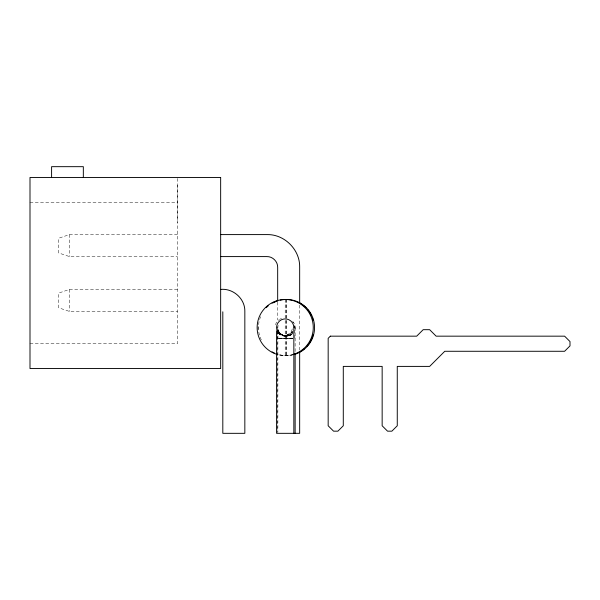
<?xml version="1.0" encoding="UTF-8"?>
<svg xmlns="http://www.w3.org/2000/svg" width="600" height="600" viewBox="0 0 600 600"><rect width="100%" height="100%" fill="white"/><g stroke="black" fill="none" stroke-linecap="round" stroke-linejoin="round"><path stroke-width="0.45" stroke-dasharray="3 2.25" d="M294.847 325.298L294.847 329.767A8.64 8.64 0 0 0 293.115 321.975M285.202 336.165C288.532 336.322 291.847 334.763 293.55 331.845M294.847 338.31L294.728 326.115M287.445 335.873L291.315 333.638L292.688 331.845A8.64 8.64 0 0 1 277.725 331.845C279.428 334.763 282.743 336.322 286.072 336.165M177.472 234.577L69.51 234.577L58.718 238.208L58.718 252.968L69.51 256.597L177.472 256.597M177.472 289.418L69.51 289.418L58.718 293.055L58.718 307.808L69.51 311.445L177.472 311.445M30 202.298L177.472 202.298M292.688 338.19L277.433 338.19A8.64 0.562 -0.1 0 0 282.765 338.707A8.64 0.562 -0.1 0 0 292.185 338.565M30 343.725L177.472 343.725L177.472 177.465M283.837 335.873L279.96 333.638L278.017 330.457A8.64 8.64 0 0 0 292.178 333.638M281.093 334.395L282.097 334.957L278.873 331.875L277.965 329.812M280.665 334.395L281.663 334.957L278.438 331.875L277.53 329.812M279.803 334.395L280.8 334.957L277.575 331.875M292.612 321.42L293.528 322.612M277.793 330.69L277.868 338.19A8.64 0.562 -0.1 0 0 283.192 338.707A8.64 0.562 -0.1 0 0 292.612 338.565M299.663 305.175L299.663 350.077M295.14 327.532L295.14 352.298M286.5 299.46L286.5 355.597M286.072 299.46L286.072 355.597M285.202 299.46L285.202 355.597M277.868 327.9L277.868 327.532A8.64 8.64 0 0 1 278.16 325.298M277.868 330.69L277.868 432.397M277.673 302.197L277.673 319.995M277.673 326.55L277.673 432.39M177.255 185.22L177.255 222.638M69.51 234.577L69.51 256.597M69.51 289.418L69.51 311.445M292.47 354.645A28.072 28.072 0 0 1 277.942 354.645M292.335 328.86A8.64 8.633 0 0 1 277.98 333.06M275.55 324.772A8.64 8.633 0 0 1 278.835 319.86M279.457 319.44A8.64 8.633 0 0 1 281.52 318.532M292.695 338.452A8.64 0.562 -0.1 0 1 285.21 338.745A8.64 0.562 -0.1 0 1 277.718 338.475M293.767 354.645A28.072 28.072 0 0 1 277.485 354.112M261.33 339.952A28.072 28.072 0 0 1 261.33 315.105M292.425 331.605A8.64 8.633 0 0 1 276.952 329.243M293.332 354.645A28.072 28.072 0 0 1 278.805 354.645M258.06 329.355A28.072 28.072 0 0 1 258.06 325.702M292.388 330.96A8.64 8.633 0 0 1 277.433 331.305M292.612 333.638C288.233 338.288 279.623 335.978 278.16 329.767A8.64 8.64 0 0 0 292.612 333.638"/><path stroke-width="0.9" d="M220.657 234.593L267.435 234.593C284.595 234.39 299.873 249.66 299.663 266.82L299.663 303.3M220.657 256.59L266.715 256.59C272.64 256.312 277.95 261.615 277.673 267.54L277.673 301.26M220.657 289.418C233.002 288.097 244.987 298.567 244.837 311.085L244.837 433.327L222.81 433.327L222.81 311.805M299.663 351.945L299.663 433.327L276.57 433.327L276.57 330.69M295.14 353.228L295.14 433.327M293.843 327.9L293.843 433.327M83.332 177.465L83.332 166.672L51.593 166.672L51.593 177.465M277.065 354.39A28.072 28.072 0 0 1 262.388 311.183A28.072 28.072 0 0 1 308.025 311.183A28.072 28.072 0 0 1 293.347 354.39M276.862 329.767A8.64 8.64 0 0 1 284.077 318.968A8.64 8.64 0 0 1 293.843 327.532M280.118 300.195A28.072 28.072 0 0 1 313.612 320.265A28.072 28.072 0 0 1 294.645 354.39M273.263 302.775A28.072 28.072 0 0 1 275.76 301.597M313.185 334.793A28.072 28.072 0 0 1 307.17 346.043M304.582 348.63A28.072 28.072 0 0 1 300.105 351.84M274.478 353.093A28.072 28.072 0 0 1 272.032 351.84M266.22 307.68A28.072 28.072 0 0 1 268.26 305.835M272.032 303.218A28.072 28.072 0 0 1 277.058 300.945M300.105 303.218A28.072 28.072 0 0 1 301.657 304.185M303.157 305.257A28.072 28.072 0 0 1 305.918 307.68M307.763 309.72A28.072 28.072 0 0 1 311.632 315.938M312.345 317.647A28.072 28.072 0 0 1 313.185 320.265M330.33 336.165L328.17 338.325L328.17 425.775L333.57 431.168L337.89 431.168L343.29 425.775L343.29 366.397L382.155 366.397L382.155 425.775L387.548 431.168L391.868 431.168L397.268 425.775L397.268 366.397L429.653 366.397L444.765 351.278L564.6 351.278L570 345.885L570 341.565L564.6 336.165L436.132 336.165L429.653 329.685L423.18 329.685L416.7 336.165L330.33 336.165M220.657 177.465L30 177.465L30 368.55L220.657 368.55L220.657 177.465"/></g></svg>
